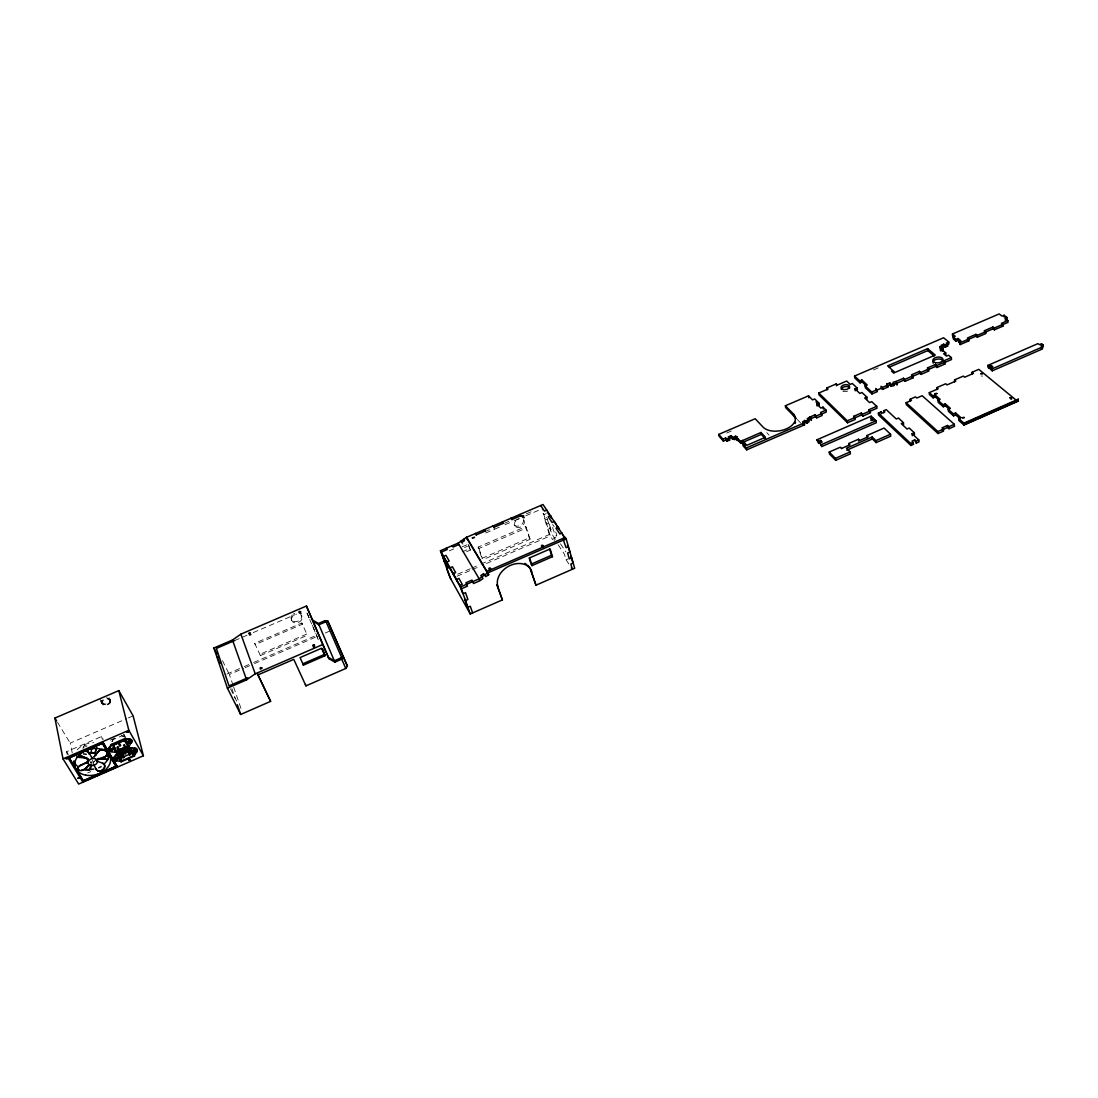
<?xml version="1.0" encoding="UTF-8"?>
<svg xmlns="http://www.w3.org/2000/svg" width="1098" height="1098" viewBox="0 0 1098 1098"><rect width="100%" height="100%" fill="white"/><g stroke="black" fill="none" stroke-linecap="round" stroke-linejoin="round"><path stroke-width="0.75" stroke-dasharray="5 3.75" d="M91.765 762.588L92.767 759.679M111.831 741.699L113.121 739.229M112.27 741.507L113.3 739.544L121.535 735.962L123.978 736.415M85.671 746.613L86.989 746.036L84.477 745.528L82.597 747.944L83.915 747.367M93.083 763.083A2.402 1.853 -32.9 0 1 93.495 762.039L94.387 761.202A2.402 1.853 -32.9 0 1 94.95 760.928M93.234 763.302A2.402 1.867 -32.1 0 1 93.646 762.259L94.387 761.202M558.168 544.8L564.441 554.243L566.06 559.815L568.393 558.8M87.689 772.937L90.818 771.565M98.655 768.147L101.798 766.775M84.093 747.683L82.775 748.246L84.477 745.528M110.335 740.066L114.81 738.117M547.792 529.401L550.071 528.413L550.976 529.758L548.684 530.746L547.792 529.401L549.316 534.534L552.747 539.722M481.926 558.36L529.277 537.896L530.156 539.255L482.749 559.747M260.404 655.588L307.303 635.303L306.781 634.04L259.924 654.298L260.404 655.588L254.681 643.304L301.854 622.991L307.303 635.303M226.929 674.048L242.644 667.255M244.209 666.568L252.06 663.178M253.638 662.492L316.457 635.303M457.756 574.158L470.177 568.791M471.728 568.119L479.483 564.756M481.034 564.084L551.594 533.546L557.619 542.604M72.248 752.926L70.217 743.099L126.833 718.6M128.397 717.914L133.119 715.869M233.133 685.481L229.372 674.488L243.536 668.366M245.101 667.68L252.965 664.276M254.544 663.59L317.459 636.36M325.324 632.956L330.045 630.911M457.001 576.244L470.987 570.191M472.538 569.519L480.306 566.156M486.524 563.466L550.208 535.893L542.165 508.772M555.986 537.073L553.694 538.061L554.915 542.22M67.211 754.628L66.621 751.677L101.634 736.497L103.308 739.338M464.495 547.559L467.446 546.282M546.2 513.59L543.881 514.591L542.988 513.246M462.258 551.855L469.628 548.684L470.438 550.071L466.019 551.978M481.377 556.741L478.124 547.065L525.777 526.546L530.156 539.255M550.963 529.758L549.453 524.583L547.147 525.585L546.255 524.24L544.539 518.489L546.845 517.501M478.124 547.065L478.948 548.451L526.656 527.905M547.751 518.832L545.445 519.834L544.539 518.489M546.255 524.24L548.547 523.252L549.453 524.583M484.891 531.638L492.522 528.371M504.394 523.266L508.841 521.358M526.409 513.809L533.903 510.597M234.615 640.573L247.023 635.248M253.24 632.585L295.156 614.578M485.728 533.01L494.663 529.181L493.812 527.809M494.855 529.099L499.316 527.177M505.053 524.707L512.464 521.523M514.139 520.809L518.585 518.901M525.805 515.799L540.669 509.417M449.302 550.853L453.735 548.959M462.203 546.804L466.636 544.896M726.698 433.037L731.254 431.075M873.514 369.916L878.194 367.899M982.545 376.051L981.269 376.065M83.16 753.777L86.495 754.024M83.228 754.079L86.55 754.312M121.356 735.646L124.417 736.236L126.517 739.874M797.23 419.477L800.744 423.073M766.775 432.639L769.039 435.069M100.618 701.265L101.949 703.544A4.653 3.445 -14.8 0 0 107.92 704.738A4.653 3.445 -14.8 0 0 110.404 699.893L108.977 698.63A4.653 3.445 -14.8 0 0 106.781 698.177M461.695 542.604L462.944 544.196M552.637 524.377L554.188 526.683M560.488 543.798L565.868 551.882M566.06 559.815L569.656 565.223M514.207 524.762L515.072 526.12M66.621 751.677L68.364 754.504M57.453 722.237L70.217 743.099M99.726 698.808L101.634 702.089M125.405 737.005L123.786 734.219L124.499 737.101M109.1 697.614L110.404 699.893M230.525 688.885L237.854 703.447M222.482 660.68L229.372 674.488M307.069 613.068L310.418 620.644M312.408 625.297L318.379 639.42M307.056 613.164L309.046 617.845M309.705 619.409L318.283 639.75M301.977 616.294L301.456 615.045A5.531 4.255 -22 0 1 295.335 621.674A5.531 4.255 -22 0 1 292.315 614.935M301.854 622.991L302.375 624.254L255.161 644.595L254.681 643.304M291.299 619.409L291.807 620.658A5.531 4.255 -22 0 0 299.878 621.66A5.531 4.255 -22 0 0 300.427 614.633M91.038 762.41L90.777 761.738A2.402 1.331 -22.1 0 1 90.709 762.822M101.812 700.318A4.653 3.445 -14.8 0 0 101.51 701.238L101.949 703.544M468.928 545.651L470.438 550.071M468.119 544.265L469.628 548.684M233.668 687.06L241.711 710.612M231.87 688.597L235.164 698.301M478.948 548.451L482.2 558.141M525.777 526.546L529.277 537.896M547.271 518.929L551.594 533.546M109.676 700.387L109.814 700.936A3.719 2.759 -14.8 0 1 104.763 704.463A3.719 2.759 -14.8 0 1 103.953 699.742A3.719 2.759 -14.8 0 1 109.814 700.936M101.634 736.497L102.306 739.407M101.634 702.693L101.634 701.773A4.653 3.445 -14.8 0 1 102.539 700.002M293.372 614.029A5.531 4.255 -22 0 1 294.635 613.329M291.793 620.644A5.531 4.255 -22 0 1 296.529 614.139M90.914 762.081A2.402 1.331 -22 0 1 90.846 763.179M101.071 766.116A18.186 13.094 -15 0 1 98.326 767.529M77.148 749.838A18.186 13.094 -15 0 1 93.755 742.632M101.51 702.144A4.653 3.445 -14.8 0 0 107.796 704.189A4.653 3.445 -14.8 0 0 109.676 698.63L108.839 698.081A4.653 3.445 -14.8 0 0 106.657 697.628M107.453 698.424A3.719 2.759 -14.8 0 1 109.292 702.089A3.719 2.759 -14.8 0 1 104.077 703.749A3.719 2.759 -14.8 0 1 103.143 699.797M555.712 531.967A4.817 0.727 66.6 0 1 556.082 535.522A4.817 0.727 66.6 0 1 552.857 528.358A4.817 0.727 66.6 0 1 554.682 529.689M523.389 519.642A5.312 4.117 -32.6 0 1 518.503 526.107A5.312 4.117 -32.6 0 1 513.74 521.523M523.787 520.027A5.325 4.117 -32.6 0 1 522.25 526.107A5.325 4.117 -32.6 0 1 515.566 526.642A5.325 4.117 -32.6 0 1 515.923 520.658M516.98 519.752A5.325 4.117 -32.6 0 1 519.491 518.668M847.697 391.039A4.296 2.498 -8.5 0 1 842.564 391.135"/><path stroke-width="1.5" d="M95.828 760.008A2.374 2.004 -3.5 0 0 97.049 759.843L103.157 757.428A4.763 4.021 -3.9 0 0 106.602 751.32A4.763 4.021 -3.9 0 0 98.71 751.087L94.236 756.604A2.374 2.004 -3.8 0 0 93.934 757.071M97.049 759.843L103.157 757.428M94.236 756.604L98.71 751.087M91.958 758.045A2.388 1.469 0.9 0 0 91.807 757.675L91.834 757.318A2.374 1.482 1.7 0 1 91.999 758.087M79.962 754.052A4.776 2.965 1.8 0 0 81.801 756.042L88.142 759.336L81.76 756.398A4.776 2.965 1.8 0 1 80.25 752.885M86.536 751.046A4.776 2.965 1.8 0 1 89.446 753.461L89.405 753.818A4.776 2.965 1.8 0 0 84.038 751.142M963.907 423.128L1018.258 399.178L1018.299 401.113L964.003 425.063L963.907 423.128L958.636 418.475L960.819 417.528L955.589 412.93L953.407 413.877L948.233 409.321L950.401 408.374L945.254 403.858L943.1 404.791L938.008 400.317L940.163 399.384L935.112 394.937L932.971 395.87L929.279 392.617L938.159 388.761L936.841 387.608L945.68 383.765L947.011 384.904L955.85 381.061L954.519 379.922L963.33 376.092L964.662 377.218L973.473 373.389L972.114 372.263L978.785 369.353L1016.103 400.125L1016.021 401.978L1015.252 401.333M1018.258 399.178L1018.107 400.907L963.824 424.844M86.975 763.124L88.183 759.061M94.401 753.338A4.79 3.445 -15 0 0 90.914 753.077L91.752 748.548M90.709 765.224C93.33 773.376 77.038 768.284 89.213 769.602A18.186 13.094 -15 0 0 93.852 768.998M96.844 747.697L94.826 753.612L96.281 748.891M89.281 769.904L91.271 764.057M98.134 758.745L107.988 759.459L109.127 755.685A18.186 13.094 -15 0 0 109.141 752.226M109.004 747.848L111.365 744.417L124.856 738.542L129.44 738.954A2.855 2.072 -16.1 0 1 131.266 742.111L129.125 746.407L115.674 752.267L111.076 751.869A2.869 2.072 -15.6 0 1 108.826 750.867A2.869 2.072 -15.6 0 1 109.21 748.726L109.004 747.848A2.869 2.072 -15.5 0 0 110.157 750.95M109.21 748.726L111.571 745.281L125.076 739.407L129.66 739.819A2.855 2.072 -16.1 0 1 131.486 742.975M114.865 759.789A2.855 2.059 -15.8 0 1 114.357 756.906L116.704 753.503L130.127 747.656L134.683 748.04A2.841 2.059 -16.4 0 1 136.852 750.648M114.563 757.785L116.923 754.381L120.986 761.285L116.415 760.9A2.855 2.059 -15.8 0 1 114.192 759.912A2.855 2.059 -15.8 0 1 114.563 757.785L114.357 756.906M136.701 752.034L134.354 755.438L130.346 748.52L134.903 748.918A2.841 2.059 -16.4 0 1 136.701 752.034L136.481 751.169L134.134 754.573L134.491 756.014L121.123 761.861L116.704 753.503M257.852 674.968L293.77 659.363L305.958 685.879L345.774 668.462L347.407 666.157L327.739 620.96L325.035 620.658L318.393 623.513L312.573 620.041L306.424 606.027L240.887 634.15L232.502 639.997L213.89 647.998L227.41 688.185L240.668 714.469L270.616 701.361L257.357 673.609L270.616 701.361M489.214 570.48L490.367 569.862M313.383 647.202L314.604 646.544M249.685 635.152L250.893 634.52M81.513 770.192A4.817 2.649 -21.9 0 0 85.795 768.078L89.24 764.428M88.567 761.806A2.402 1.345 -22.3 0 0 87.977 762.039L81.993 764.922A4.817 2.649 -21.9 0 0 78.356 769.973A4.817 2.649 -21.9 0 0 85.932 768.422L89.377 764.784M818.834 403.035L816.706 403.94L816.994 405.876L819.122 404.956L818.834 403.035L814.702 398.958L812.589 399.878L808.499 395.829L785.372 405.766L793.429 413.987A17.335 10.294 -10.1 0 1 786.25 428.906A17.335 10.294 -10.1 0 1 763.028 427.081L755.191 418.736L718.737 434.396L722.992 439.186L725.627 438.047L727.068 441.149L729.703 440.024L728.262 436.922L730.897 435.782L732.339 438.884L734.384 439.502L734.027 437.594L735.399 436.208L737.458 436.826L736.085 438.226L736.442 440.133L738.501 440.751L740.862 443.359L742.852 442.508L742.399 440.49L742.852 442.508M734.384 439.502L735.77 438.116L735.399 436.208M227.41 688.185L246.583 679.854L255.23 673.829L322.743 644.526L306.424 606.027M502.376 599.906L497.01 584.932L502.376 599.906L470.232 613.974L450.002 577.521L440.449 550.729L458.168 543.112L466.348 537.402L488.596 574.679M440.449 550.729L460.68 586.881L478.906 578.962L487.347 573.074L566.184 538.857L574.679 568.256L535.975 585.193L530.828 570.191A18.57 14.068 -31.4 0 0 527.479 565.154M804.82 420.438L806.508 421.344L808.801 419.779L809.102 421.714L806.797 423.265L805.122 422.359L804.82 420.438L802.528 421.989L804.203 422.895L804.505 424.83L746.709 449.837L743.222 445.98L742.866 444.072L744.856 443.208L746.777 445.335L765.457 437.265L760.996 432.475L740.505 441.451L738.144 438.843L736.085 438.226M805.122 422.359L802.83 423.924L804.505 424.83M809.432 417.336L809.72 419.258L811.395 420.15L811.106 418.228L809.432 417.336L807.126 418.887L808.801 419.779M542.096 547.339L542.892 547.079M79.358 770.165A4.817 2.649 -21.9 0 1 77.903 767.584A4.817 2.649 -21.9 0 1 81.856 764.565L87.84 761.696A2.402 1.331 -22.1 0 1 88.43 761.463M914.497 434.726L914.305 432.749L912.109 433.71L918.793 439.941L918.985 441.918L916.308 443.112L914.771 439.873L912.081 441.053L913.618 444.292L910.928 445.472L878.592 415.017L878.373 413.054L880.994 411.915L882.257 413.095L884.878 411.956L883.615 410.776L886.237 409.636L896.284 418.983L898.452 418.036L903.421 422.648L903.627 424.624M947.464 425.475L941.988 427.891L943.36 429.126L943.525 431.116L938.049 433.532L906.33 404.668L906.125 402.705L911.477 400.372L910.187 399.205L915.526 396.886L916.83 398.039L922.169 395.719L954.313 424.295L954.478 426.285L949.001 428.7L947.643 427.465L947.464 425.475L948.837 426.71L949.001 428.7M878.373 413.054L910.722 443.496L913.412 442.302M916.103 441.121L918.793 439.941M906.125 402.705L937.87 431.541L943.36 429.126M948.837 426.71L954.313 424.295M942.166 429.881L947.643 427.465M963.962 423.746L1018.299 399.796M1015.828 401.758L1017.983 400.797M829.223 452.047L835.4 458.36L850.168 451.896L850.428 453.845L835.674 460.323L829.498 453.996L829.223 452.047L840.286 447.215L841.617 448.588M872.155 436.99L875.902 440.614L890.533 434.204L890.753 436.167L876.135 442.576L872.402 438.953L872.155 436.99L846.503 448.217L850.168 451.896M948.233 409.321L948.398 411.297L953.572 415.868L955.74 414.907L959.927 418.599M115.935 751.773L128.507 746.283L125.694 741.425L122.633 740.848L114.357 744.458L113.08 746.928L115.935 751.773L114.988 747.848M821.537 444.58L876.053 420.809L876.286 422.771L821.826 446.529L819.986 442.988L821.826 446.529M1043.031 344.923L1041.549 343.798L1039.477 344.703L1038.008 343.592L987.898 365.387L989.312 366.54L991.412 365.634L992.839 366.787L990.739 367.706L990.863 369.683L992.276 370.836L1042.496 348.944L1042.414 346.954L1040.945 345.829L1043.031 344.923L1043.1 346.913L1041.028 347.819M929.279 392.617L929.457 394.58L933.149 397.847L935.29 396.913L939.065 400.235M117.061 754.957L130.497 749.097L130.127 747.656M130.388 750.648L120.231 755.067L121.631 760.887L133.283 755.795L130.676 751.293L128.246 750.84L120.011 754.422L118.982 756.385L121.631 760.887M322.743 644.526L328.961 658.676L334.904 662.135L341.739 659.157L343.399 656.851L334.341 660.804L328.398 657.345M122.811 753.008L123.868 757.359L123.003 757.744L122.276 752.967M129.248 750.195L130.333 754.532L129.468 754.916L128.74 750.14M132.556 752.899L120.931 757.977L118.955 754.601M848.974 445.472L848.713 443.523L858.471 439.255L859.72 440.49L868.134 436.812L866.871 435.59L884.068 428.069L890.533 434.204M841.521 448.492L849.962 444.759L848.713 443.523M83.228 780.911L116.059 766.226L102.457 743.291L69.064 757.798L83.228 780.911L116.059 766.226M117.28 766.431L82.721 781.886L117.349 766.733L102.979 742.303L67.87 757.867L102.979 742.303M903.421 422.648L901.238 423.608L907.044 429.002L909.24 428.055L914.305 432.749M143.413 755.753L78.685 784.068L63.025 758.883L54.9 718.065L118.804 690.615L133.119 715.869L143.413 755.753L128.823 730.307L118.804 690.615M938.008 400.317L938.186 402.293L943.278 406.768L945.419 405.835L949.276 409.225M846.778 450.18L872.402 438.953M247.805 677.754L229.029 685.907L216.361 648.424L234.615 640.573M63.025 758.883L128.823 730.307M853.997 418.242L853.736 416.307L861.408 412.972L862.891 416.101L870.549 412.766L869.067 409.65L876.712 406.329L876.945 408.278L870.838 410.926M69.133 758.1L102.457 743.291M818.792 393.029L847.272 420.822L854.971 417.487L855.218 419.436L847.532 422.771L819.067 394.951L818.792 393.029L828.098 389.021L826.931 387.91L836.209 383.916L837.39 385.027L846.654 381.047L850.209 384.396L852.309 383.49L857.099 387.978L857.346 389.9M862.644 414.152L870.316 410.817M855.534 417.583L861.655 414.92L862.891 416.101M552.472 556.7L551.539 555.272L531.116 564.152L532.022 565.607L552.472 556.7L550.153 548.945L529.62 557.866L532.022 565.607M816.885 439.818L818.435 441.396L820.618 440.449L822.169 442.027L818.724 443.345L816.885 439.818L871.181 416.183L872.8 417.72L873.034 419.683M303.46 665.114L324.953 655.753L324.39 654.435L302.911 663.782L303.46 665.114L300.029 657.592L321.618 648.218L324.953 655.753M872.8 417.72L870.632 418.667L872.251 420.205M119.847 745.885L120.711 745.501L119.833 743.977L118.955 744.362L119.847 745.885L119.215 743.277M987.898 365.387L988.022 367.363L989.435 368.516L991.535 367.61L991.412 365.634M870.879 420.616L874.42 419.271L876.053 420.809M118.79 749.193L117.898 747.683L117.033 748.067L117.911 749.577L118.79 749.193L118.159 746.585M990.739 367.706L992.153 368.859L1042.414 346.954M122.935 748.136L115.468 751.389L115.674 752.267M127.903 746.173L125.268 741.617L122.811 741.15L114.535 744.76L113.519 746.736L116.182 751.279L127.903 746.173L125.35 740.436M811.395 420.15L809.94 417.048L815.306 414.728L816.761 417.83L822.114 415.511L820.659 412.423L826.012 410.103L826.286 412.038L820.947 414.344M547.339 512.039L551.141 517.666L550.565 515.731L548.231 516.746L552.074 522.442L554.421 521.426L558.868 529.126L558.292 527.177L555.945 528.193L559.856 534.012L562.217 532.997M816.473 415.909L821.839 413.589M865.142 385.878L871.743 392L877.041 389.721L877.275 391.657L871.977 393.949L865.375 387.814L865.142 385.878L867.242 384.973L861.903 380.032L859.816 380.937L854.532 376.051L943.594 337.772L948.754 342.013L948.905 343.949L946.407 345.033L947.684 346.09L945.186 347.174L943.896 346.103L943.745 344.168L941.233 345.252L942.509 346.309L942.949 351.086L942.811 349.658M887.609 385.151L887.829 387.086L882.559 389.365L881.323 388.239L881.09 386.304L882.325 387.429L887.609 385.151L886.951 383.82L890.011 383.051L890.876 386.318L893.937 385.563L893.058 382.296L896.105 381.528L896.984 384.794L895.529 381.72L903.544 378.261L905.013 381.322L913.014 377.863L911.546 374.789L919.534 371.344L921.002 374.391L928.977 370.946L927.522 367.885L935.482 364.454L936.772 365.552L936.937 367.501L944.884 364.056L944.719 362.107L943.429 361.009L951.362 357.577L951.513 359.54L943.594 362.958L944.884 364.056M810.228 418.983L815.594 416.664L816.761 417.83M881.323 388.239L876.039 390.517L875.806 388.582L877.041 389.721M742.866 444.072L746.338 447.929L804.203 422.895M904.807 379.373L912.822 375.914M920.81 372.455L928.798 368.997M936.772 365.552L944.719 362.107M895.735 383.669L903.75 380.196L905.013 381.322M921.002 374.391L919.726 373.293L911.752 376.738L913.014 377.863M936.937 367.501L935.647 366.403L927.7 369.834L927.522 367.885M867.063 398.999L866.816 397.064L864.689 397.984L869.602 402.595L871.743 401.676L876.712 406.329M486.483 571.605L565.223 537.444L566.184 538.857M960.064 341.862L958.183 340.325L956.152 341.341L953.352 339.062L953.201 337.155L955.246 336.262L952.46 333.998L999.18 313.932L1002.062 316.128L1004.094 315.263L1006.99 317.473L1007.086 319.271L1005.068 320.136M927.632 348.642L887.609 365.867L895.007 372.442L935.263 355.079L927.632 348.642L927.81 350.578L934.165 355.958M889.366 367.13L927.81 350.578M948.754 342.013L946.243 343.084L947.533 344.154L947.684 346.09M953.201 337.155L956.001 339.433L958.046 338.541L960.874 340.833L958.815 341.725L960.256 344.566L968.807 340.874L968.683 339.09L967.365 338.033L975.916 334.355L977.234 335.398L977.357 337.196L985.88 333.518L985.757 331.72L984.439 330.676L992.949 327.012L994.28 328.055L994.39 329.839L1002.872 326.175L1002.776 324.39L1001.431 323.347L1007.882 320.575L1007.978 322.373L1001.541 325.145L1002.872 326.175M1006.99 317.473L1004.958 318.351L1007.882 320.575M725.627 438.047L726.698 439.255L729.333 438.116M943.745 344.168L945.021 345.225L947.533 344.154M718.737 434.396L719.121 436.29L723.362 441.094L725.998 439.955M731.268 437.69L728.633 438.816L729.703 440.024M943.896 346.103L941.398 347.188L942.674 348.258L940.259 348.519L940.094 346.57L942.509 346.309M854.532 376.051L854.779 377.973L860.05 382.859L862.15 381.967L866.418 385.92M958.815 341.725L960.119 342.782L968.683 339.09M977.234 335.398L985.757 331.72M994.28 328.055L1002.776 324.39M977.357 337.196L976.04 336.139L967.503 339.817L968.807 340.874M985.963 331.857L993.059 328.796L994.39 329.839M855.246 390.806L854.999 388.884L857.099 387.978M945.886 354.832L945.721 352.883L943.649 353.776L946.462 356.123L948.535 355.23L951.362 357.577M826.012 410.103L822.992 407.138L820.865 408.058L816.706 403.94M742.756 442.412L761.339 434.383L765.786 439.186M467.583 538.994L466.54 537.32L484.259 529.716L485.096 531.089M467.309 539.187L466.348 537.402M458.964 544.512L453.062 547.051L452.266 545.651M562.78 534.946L565.799 539.406L546.763 510.103L544.443 511.092L540.683 505.505M523.252 517.693L524.254 517.611M300.125 613.274L301.127 613.206M88.595 753.763A3.596 2.594 -14.9 0 1 90.256 752.981L90.846 752.789A4.79 3.445 -15 0 1 94.332 753.05L94.826 753.612M890.67 384.382L893.717 383.614M886.951 383.82L887.17 385.769L890.217 385L890.876 386.318M896.984 384.794L896.325 383.476L893.264 384.231L893.937 385.563M1010.778 399.123L1011.601 399.109M76.984 756.934L86.975 757.661M98.065 758.457L107.988 759.459M77.038 757.236L85.37 757.826M105.847 755.438L109.127 755.685L107.933 759.171A18.186 13.094 -15 0 1 103.514 764.414M105.916 755.726L109.196 755.973M730.897 435.782L734.027 437.594M96.624 760.914L102.965 763.412A4.776 3.692 -33.1 0 1 102.759 770A4.776 3.692 -33.1 0 1 95.951 768.751L95.8 768.531A4.776 3.692 -33.1 0 0 102.608 769.78A4.776 3.692 -33.1 0 0 102.8 763.192L102.965 763.412M313.108 621.29L318.928 624.762L327.739 620.96L347.407 666.157M954.464 337.292L952.597 335.782L952.46 333.998M945.721 352.883L942.921 350.55L940.492 350.811L940.355 349.397L942.784 349.137L942.647 347.723L940.231 347.984L940.094 346.57M964.003 425.063L958.801 420.465L958.636 418.475M891.521 371.097L893.978 373.293M895.529 381.72L896.778 382.845M916.308 443.112L914.771 439.873M866.816 397.064L861.944 392.494L859.816 393.413L854.999 388.884M853.736 416.307L854.971 417.487M816.02 401.895L819.122 404.956M809.94 417.048L811.106 418.228M796.064 418.283L785.688 407.674L785.372 405.766M458.168 543.112L480.169 580.554L482.983 578.605L480.855 575.53L483.669 573.568L485.783 576.642L488.802 574.597L466.54 537.32M546.763 510.103L543.002 504.517L520.068 514.358L520.946 515.703L511.86 519.601L510.995 518.242M562.849 538.473L566.06 547.655L568.435 546.626L567.46 545.212L569.986 552.006L567.625 553.035L569.299 558.813L571.66 557.784L570.699 556.37M571.385 567.844L572.332 569.272L570.823 564.056L573.17 563.027L570.699 556.357M520.754 515.786L519.876 514.44L502.294 521.975L503.159 523.348L494.031 527.26L493.194 525.887M511.188 518.16L512.066 519.519M502.953 523.43L502.102 522.072L484.451 529.634L485.289 531.007L476.134 534.946L475.31 533.559M530.828 570.191L535.975 585.193M493.386 525.805L494.237 527.177M89.446 753.461L91.807 757.675M67.815 757.579L82.721 781.886M69.064 757.798L83.16 780.609M54.9 718.065L56.602 720.837M475.503 533.477L476.326 534.863M102.526 743.579L116.127 766.514M103.047 742.591L117.349 766.733M113.629 745.542L116.182 751.279M463.617 539.31L464.427 540.696L461.695 542.604L460.886 541.218M217.898 657.139L217.226 656.288L217.843 658.347M122.99 755.863L123.868 757.359M124.911 752.199L125.79 753.695L124.925 754.079L124.047 752.569M129.468 753.036L130.333 754.532M128.095 744.128L124.856 738.542L125.076 739.407M130.497 749.097L134.491 756.014M446.351 548.19L447.147 549.59L441.231 552.129L444.896 562.409L444.114 560.996M441.904 554.037L461.352 588.803L467.432 586.167L465.923 582.75L471.989 580.115L473.513 583.532L479.565 580.897L478.906 578.962M93.289 764.057L95.951 768.751M447.064 569.299L450.784 578.934M213.89 647.998L216.951 654.12M887.17 385.769L887.829 387.086M219.408 662.135L219.998 663.398M322.277 649.069L324.981 655.19M326.051 621.688L341.67 657.62M325.035 620.658L325.571 621.893M341.162 657.826L345.774 668.462M318.393 623.513L334.904 662.135M312.573 620.041L328.961 658.676M322.345 648.836L324.335 653.543M218.31 659.514L218.831 660.804M305.422 684.534L305.958 685.879M240.887 634.15L255.23 673.829M444.278 558.264L443.592 556.357L445.98 555.341L449.178 561.023L446.79 562.052L447.462 563.96M453.927 575.53L453.254 573.609L455.656 572.566L452.403 566.774L450.002 567.803L450.674 569.725M460.68 586.881L470.232 613.974M457.207 581.391L456.535 579.47L458.95 578.426L462.272 584.342L459.842 585.385L462.258 592.234L463.095 593.73L465.525 592.673L467.913 599.467L465.497 600.524L464.66 599.028L467.034 605.78L467.872 607.276L470.273 606.22L472.634 612.917M232.502 639.997L246.583 679.854M237.36 704.765L240.668 714.469M529.181 557.962L530.636 562.615M549.673 549.069L551.539 555.272M550.565 515.731L551.141 517.68M558.292 527.177L558.855 529.126M565.223 537.444L565.786 539.406M134.683 748.04L134.903 748.918M129.44 738.954L129.66 739.819M128.397 750.565L129.468 754.916M127.89 750.524L128.603 753.406M121.947 753.379L123.003 757.744M121.425 753.338L122.125 756.234M117.294 746.969L117.911 749.577M120.766 760.406L121.123 761.861M116.21 760.036L116.415 760.9M111.365 744.417L111.571 745.281M96.048 755.012L95.979 754.724A3.582 2.58 -15 0 0 94.771 753.31M73.95 761.134L74.623 764.4M722.992 439.186L723.362 441.094M726.698 439.255L727.068 441.149M731.968 436.977L732.339 438.884M738.144 438.843L738.501 440.751M740.505 441.451L740.862 443.359M746.338 447.929L746.709 449.837M744.856 443.208L745.213 445.129M760.996 432.475L761.339 434.383M793.429 413.987L793.73 415.895A17.307 10.294 -10.1 0 1 795.515 418.887M806.508 421.344L806.797 423.265M808.499 395.829L808.787 397.751M815.306 414.728L815.594 416.664M818.435 441.396L818.724 443.345M820.618 440.449L820.906 442.384M822.992 407.138L823.28 409.06M835.4 458.36L835.674 460.323M826.931 387.91L827.206 389.817M836.209 383.916L836.47 385.837M847.272 420.822L847.532 422.771M858.471 439.255L858.732 441.218M866.871 435.59L867.118 437.539M859.816 380.937L860.05 382.859M861.408 412.972L861.655 414.92M861.903 380.032L862.15 381.967M871.181 416.183L871.414 418.132M869.067 409.65L869.314 411.585M871.743 392L871.977 393.949M874.42 419.271L874.653 421.22M875.902 440.614L876.135 442.576M880.994 411.915L881.214 413.864M882.325 387.429L882.559 389.365M883.615 410.776L883.835 412.724M890.011 383.051L890.217 385M896.105 381.528L896.325 383.476M910.722 443.496L910.928 445.472M903.544 378.261L903.75 380.196M910.187 399.205L910.379 401.168M912.109 433.71L912.314 435.686M919.534 371.344L919.726 373.293M935.112 394.937L935.29 396.913M937.87 431.541L938.049 433.532M932.971 395.87L933.149 397.847M935.482 364.454L935.647 366.403M936.841 387.608L937.006 389.57M943.1 404.791L943.278 406.768M945.254 403.858L945.419 405.835M945.021 345.225L945.186 347.174M953.407 413.877L953.572 415.868M954.519 379.922L954.67 381.884M955.589 412.93L955.74 414.907M958.046 338.541L958.197 340.462M956.001 339.433L956.152 341.341M960.119 342.782L960.256 344.566M972.114 372.263L972.252 374.226M975.916 334.355L976.04 336.139M984.439 330.676L984.549 332.461M992.153 368.859L992.276 370.836M989.312 366.54L989.435 368.516M992.949 327.012L993.059 328.796M1004.094 315.263L1004.19 317.048M1041.549 343.798L1041.631 345.788M933.19 363.122A5.119 2.91 -6.5 0 1 936.608 359.238A5.119 2.91 -6.5 0 1 942.949 360.693M795.528 422.25A17.307 10.294 -10.1 0 1 795.144 423.403M130.36 740.532A1.427 1.043 -16.1 0 1 127.931 741.877M112.545 748.287A1.441 1.043 -15.5 0 1 111.886 749.714A1.441 1.043 -15.5 0 1 110.047 749.577A1.441 1.043 -15.5 0 1 110.39 748.122M135.411 749.399A1.427 1.029 -16.4 0 1 134.807 751.073A1.427 1.029 -16.4 0 1 132.899 750.483M117.692 757.126A1.427 1.029 -15.8 0 1 117.335 758.691A1.427 1.029 -15.8 0 1 115.331 758.553A1.427 1.029 -15.8 0 1 116.045 757.002M84.079 750.785A4.776 2.965 1.8 0 1 85.328 750.812M98.696 751.32A4.763 4.021 -3.9 0 1 106.588 751.554A4.763 4.021 -3.9 0 1 103.143 757.647M97.063 759.61A2.374 2.004 -3.8 0 1 95.842 759.789M77.327 766.088A18.186 13.094 -15 0 1 73.978 761.285M497.874 586.401A18.597 14.068 -31.4 0 1 510.405 565.374A18.597 14.068 -31.4 0 1 531.748 571.633M524.803 563.439A18.57 14.068 -31.4 0 1 526.216 564.221M841.329 389.474A4.296 2.498 -8.5 0 1 845.062 386.633A4.296 2.498 -8.5 0 1 849.715 388.019M126.778 732.256L128.178 732.078L126.778 732.256M128.85 760.159L130.237 759.981L128.85 760.159M543.208 545.596C541.369 548.588 540.394 543.757 543.208 545.596M522.003 516.403C523.938 518.613 524.515 513.795 522.003 516.403M490.6 568.407C488.692 571.454 487.828 566.541 490.6 568.407M474.432 537.389L472.36 537.896L474.432 537.389M1012.082 397.6L1009.927 397.792L1012.082 397.6M982.888 373.512L980.789 373.704L982.888 373.512M964.346 417.528L962.191 417.707L964.346 417.528M936.937 393.537L934.865 393.715L936.937 393.537M314.55 645.185C312.422 648.396 311.942 643.181 314.55 645.185M300.591 611.751C298.532 614.798 298.107 609.898 300.591 611.751M261.873 668.023C259.663 671.303 259.32 665.992 261.873 668.023M248.683 633.491C250.234 635.989 251.566 630.65 248.683 633.491M65.88 758.581L67.266 758.677L65.88 758.581M77.999 778.125L79.372 778.221L77.999 778.125M124.417 744.842L123.552 745.226L124.431 746.736L125.296 746.365L124.417 744.842M444.58 559.527L448.149 567.817L444.58 559.527M935.51 362.724A5.119 2.91 -6.6 0 0 943.004 359.471A5.119 2.91 -6.6 0 0 935.208 357.701A5.119 2.91 -6.6 0 0 935.51 362.724M128.727 743.017A1.427 1.043 -16.1 0 0 130.662 741.658A1.427 1.043 -16.1 0 0 128.425 741.232A1.427 1.043 -16.1 0 0 128.727 743.017M110.898 750.771A1.441 1.043 -15.6 0 0 112.847 749.412A1.441 1.043 -15.6 0 0 110.596 749.001A1.441 1.043 -15.6 0 0 110.898 750.771M133.956 752.075A1.427 1.029 -16.4 0 0 135.891 750.73A1.427 1.029 -16.4 0 0 133.668 750.318A1.427 1.029 -16.4 0 0 133.956 752.075M116.251 759.816A1.427 1.029 -15.8 0 0 118.186 758.471A1.427 1.029 -15.8 0 0 115.935 758.059A1.427 1.029 -15.8 0 0 116.251 759.816M85.768 775.161A18.268 13.121 -15.1 0 0 110.5 758.045A18.268 13.121 -15.1 0 0 81.801 752.748A18.268 13.121 -15.1 0 0 85.768 775.161M90.956 765.512A4.804 3.445 -15.1 0 0 97.448 760.983A4.804 3.445 -15.1 0 0 89.871 759.624A4.804 3.445 -15.1 0 0 90.956 765.512M843.195 389.529A4.296 2.484 -8.5 0 0 849.591 386.729A4.296 2.484 -8.5 0 0 843.223 385.178A4.296 2.484 -8.5 0 0 843.195 389.529"/></g></svg>
